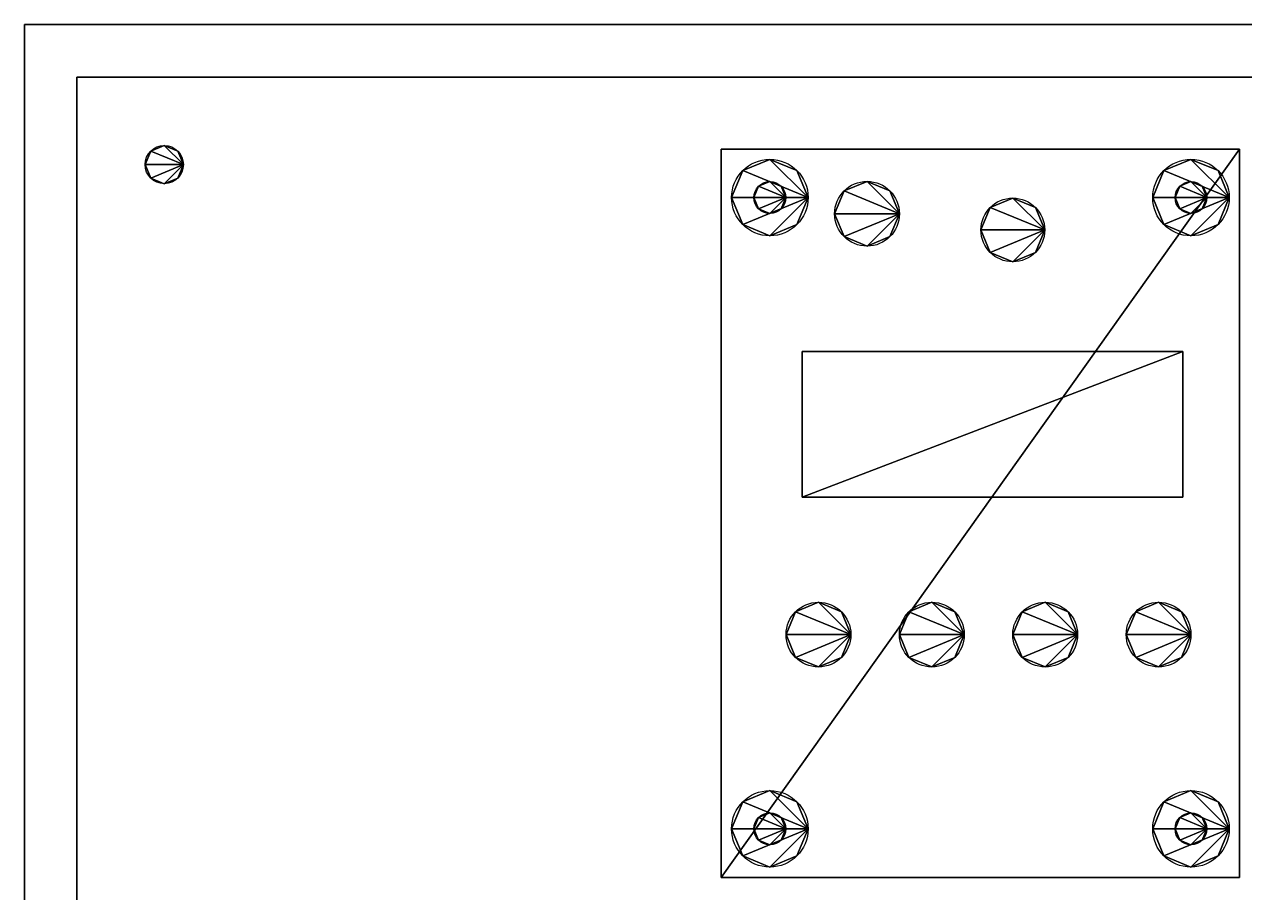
# Model space of a CAD drawing. Extents: x 0 to 254, y -5 to 200.
# Drawn here: x 0 to 95.7, y 131.9 to 200 of the extents above; entities that cross this region are included whole.
import ezdxf

# ---------------------------------------------------------------- set-up
doc = ezdxf.new("R2010")
doc.units = 0
doc.layers.get('0').update_dxf_attribs({"linetype": 'CONTINUOUS'})

msp = doc.modelspace()

# ---------------------------------------------------------------- linework, layer by layer
for points in [[(0, 0, 60), (149.93, 0, 60), (149.93, 200, 60), (0, 200, 60), (0, 0, 60)], [(4.1, 4.135, 55), (145.83, 4.135, 55), (145.83, 195.865, 55), (4.1, 195.865, 55), (4.1, 4.135, 55)], [(54.645, 133.07, 45.4125), (95.285, 133.07, 45.4125), (95.285, 190.22, 45.4125), (54.645, 190.22, 45.4125), (54.645, 133.07, 45.4125)], [(60.995, 162.915, 60), (90.84, 162.915, 60), (90.84, 174.345, 60), (60.995, 174.345, 60), (60.995, 162.915, 60)]]:
    msp.add_polyline3d(points)
for centre, radius in [((10.965, 189, 60), 1.5), ((58.455, 186.41, 53), 3), ((91.475, 186.41, 53), 3), ((58.455, 186.41, 45.4125), 1.25), ((58.455, 186.41, 60), 1.25), ((66.075, 185.14, 60), 2.54), ((91.475, 186.41, 45.4125), 1.25), ((91.475, 186.41, 60), 1.25), ((77.505, 183.87, 60), 2.5), ((62.265, 152.12, 60), 2.54), ((71.155, 152.12, 60), 2.54), ((80.045, 152.12, 60), 2.54), ((88.935, 152.12, 60), 2.54), ((58.455, 136.88, 53), 3), ((91.475, 136.88, 53), 3), ((58.455, 136.88, 45.4125), 1.25), ((58.455, 136.88, 60), 1.25), ((91.475, 136.88, 45.4125), 1.25), ((91.475, 136.88, 60), 1.25)]:
    msp.add_circle(centre, radius)
for points in [[(0, 0, 60), (149.93, 0, 60), (149.93, 200, 60)], [(0, 0, 60), (149.93, 200, 60), (0, 200, 60)], [(0, 0, 60), (0, 200, 60), (0, 0, 60)], [(149.93, 200, 60), (149.93, 200, 55), (0, 200, 60)], [(0, 200, 60), (149.93, 200, 55), (0, 200, 55)], [(0, 200, 60), (0, 200, 55), (0, 0, 60)], [(0, 0, 60), (0, 200, 55), (0, 0, 55)], [(0, 0, 55), (149.93, 0, 55), (149.93, 200, 55)], [(0, 0, 55), (149.93, 200, 55), (0, 200, 55)], [(0, 0, 55), (0, 200, 55), (0, 0, 55)], [(4.1, 4.135, 55), (145.83, 4.135, 55), (145.83, 195.865, 55)], [(4.1, 4.135, 55), (145.83, 195.865, 55), (4.1, 195.865, 55)], [(4.1, 4.135, 55), (4.1, 195.865, 55), (4.1, 4.135, 55)], [(145.83, 195.865, 55), (145.83, 195.865, 53), (4.1, 195.865, 55)], [(4.1, 195.865, 55), (145.83, 195.865, 53), (4.1, 195.865, 53)], [(4.1, 195.865, 55), (4.1, 195.865, 53), (4.1, 4.135, 55)], [(4.1, 4.135, 55), (4.1, 195.865, 53), (4.1, 4.135, 53)], [(4.1, 4.135, 53), (145.83, 4.135, 53), (145.83, 195.865, 53)], [(4.1, 4.135, 53), (145.83, 195.865, 53), (4.1, 195.865, 53)], [(4.1, 4.135, 53), (4.1, 195.865, 53), (4.1, 4.135, 53)], [(12.465, 189, 60), (10.965, 190.5, 60), (9.90434, 190.06066, 60)], [(10.965, 190.5, 60), (10.965, 190.5, 53), (9.90434, 190.06066, 60)], [(9.90434, 190.06066, 60), (10.965, 190.5, 53), (9.90434, 190.06066, 53)], [(12.465, 189, 53), (10.965, 190.5, 53), (9.90434, 190.06066, 53)], [(12.465, 189, 60), (12.02566, 190.06066, 60), (10.965, 190.5, 60)], [(12.02566, 190.06066, 60), (12.02566, 190.06066, 53), (10.965, 190.5, 60)], [(10.965, 190.5, 60), (12.02566, 190.06066, 53), (10.965, 190.5, 53)], [(12.465, 189, 53), (12.02566, 190.06066, 53), (10.965, 190.5, 53)], [(12.465, 189, 60), (9.90434, 190.06066, 60), (9.465, 189, 60)], [(9.90434, 190.06066, 60), (9.90434, 190.06066, 53), (9.465, 189, 60)], [(9.465, 189, 60), (9.90434, 190.06066, 53), (9.465, 189, 53)], [(12.465, 189, 53), (9.90434, 190.06066, 53), (9.465, 189, 53)], [(12.465, 189, 60), (12.465, 189, 53), (12.02566, 190.06066, 60)], [(12.02566, 190.06066, 60), (12.465, 189, 53), (12.02566, 190.06066, 53)], [(54.645, 133.07, 45.4125), (95.285, 133.07, 45.4125), (95.285, 190.22, 45.4125)], [(54.645, 133.07, 45.4125), (95.285, 190.22, 45.4125), (54.645, 190.22, 45.4125)], [(54.645, 133.07, 45.4125), (54.645, 190.22, 45.4125), (54.645, 133.07, 45.4125)], [(95.285, 190.22, 45.4125), (95.285, 190.22, 47), (54.645, 190.22, 45.4125)], [(54.645, 190.22, 45.4125), (95.285, 190.22, 47), (54.645, 190.22, 47)], [(54.645, 190.22, 45.4125), (54.645, 190.22, 47), (54.645, 133.07, 45.4125)], [(54.645, 133.07, 45.4125), (54.645, 190.22, 47), (54.645, 133.07, 47)], [(54.645, 133.07, 47), (95.285, 133.07, 47), (95.285, 190.22, 47)], [(54.645, 133.07, 47), (95.285, 190.22, 47), (54.645, 190.22, 47)], [(54.645, 133.07, 47), (54.645, 190.22, 47), (54.645, 133.07, 47)], [(95.285, 133.07, 45.4125), (95.285, 133.07, 47), (95.285, 190.22, 45.4125)], [(95.285, 190.22, 45.4125), (95.285, 133.07, 47), (95.285, 190.22, 47)], [(12.465, 189, 60), (9.465, 189, 60), (9.90434, 187.93934, 60)], [(9.465, 189, 60), (9.465, 189, 53), (9.90434, 187.93934, 60)], [(9.90434, 187.93934, 60), (9.465, 189, 53), (9.90434, 187.93934, 53)], [(12.465, 189, 53), (9.465, 189, 53), (9.90434, 187.93934, 53)], [(12.465, 189, 60), (9.90434, 187.93934, 60), (10.965, 187.5, 60)], [(12.465, 189, 53), (9.90434, 187.93934, 53), (10.965, 187.5, 53)], [(12.465, 189, 60), (10.965, 187.5, 60), (12.02566, 187.93934, 60)], [(12.465, 189, 53), (10.965, 187.5, 53), (12.02566, 187.93934, 53)], [(12.465, 189, 60), (12.02566, 187.93934, 60), (12.465, 189, 60)], [(12.02566, 187.93934, 60), (12.02566, 187.93934, 53), (12.465, 189, 60)], [(12.465, 189, 60), (12.02566, 187.93934, 53), (12.465, 189, 53)], [(12.465, 189, 53), (12.02566, 187.93934, 53), (12.465, 189, 53)], [(61.455, 186.41, 53), (56.33368, 188.53132, 53), (55.455, 186.41, 53)], [(56.33368, 188.53132, 53), (56.33368, 188.53132, 47), (55.455, 186.41, 53)], [(55.455, 186.41, 53), (56.33368, 188.53132, 47), (55.455, 186.41, 47)], [(61.455, 186.41, 47), (56.33368, 188.53132, 47), (55.455, 186.41, 47)], [(61.455, 186.41, 53), (58.455, 189.41, 53), (56.33368, 188.53132, 53)], [(58.455, 189.41, 53), (58.455, 189.41, 47), (56.33368, 188.53132, 53)], [(56.33368, 188.53132, 53), (58.455, 189.41, 47), (56.33368, 188.53132, 47)], [(61.455, 186.41, 47), (58.455, 189.41, 47), (56.33368, 188.53132, 47)], [(61.455, 186.41, 53), (60.57632, 188.53132, 53), (58.455, 189.41, 53)], [(60.57632, 188.53132, 53), (60.57632, 188.53132, 47), (58.455, 189.41, 53)], [(58.455, 189.41, 53), (60.57632, 188.53132, 47), (58.455, 189.41, 47)], [(61.455, 186.41, 47), (60.57632, 188.53132, 47), (58.455, 189.41, 47)], [(61.455, 186.41, 53), (61.455, 186.41, 47), (60.57632, 188.53132, 53)], [(60.57632, 188.53132, 53), (61.455, 186.41, 47), (60.57632, 188.53132, 47)], [(94.475, 186.41, 53), (89.35368, 188.53132, 53), (88.475, 186.41, 53)], [(89.35368, 188.53132, 53), (89.35368, 188.53132, 47), (88.475, 186.41, 53)], [(88.475, 186.41, 53), (89.35368, 188.53132, 47), (88.475, 186.41, 47)], [(94.475, 186.41, 47), (89.35368, 188.53132, 47), (88.475, 186.41, 47)], [(94.475, 186.41, 53), (91.475, 189.41, 53), (89.35368, 188.53132, 53)], [(91.475, 189.41, 53), (91.475, 189.41, 47), (89.35368, 188.53132, 53)], [(89.35368, 188.53132, 53), (91.475, 189.41, 47), (89.35368, 188.53132, 47)], [(94.475, 186.41, 47), (91.475, 189.41, 47), (89.35368, 188.53132, 47)], [(94.475, 186.41, 53), (93.59632, 188.53132, 53), (91.475, 189.41, 53)], [(93.59632, 188.53132, 53), (93.59632, 188.53132, 47), (91.475, 189.41, 53)], [(91.475, 189.41, 53), (93.59632, 188.53132, 47), (91.475, 189.41, 47)], [(94.475, 186.41, 47), (93.59632, 188.53132, 47), (91.475, 189.41, 47)], [(94.475, 186.41, 53), (94.475, 186.41, 47), (93.59632, 188.53132, 53)], [(93.59632, 188.53132, 53), (94.475, 186.41, 47), (93.59632, 188.53132, 47)], [(9.90434, 187.93934, 60), (9.90434, 187.93934, 53), (10.965, 187.5, 60)], [(10.965, 187.5, 60), (9.90434, 187.93934, 53), (10.965, 187.5, 53)], [(10.965, 187.5, 60), (10.965, 187.5, 53), (12.02566, 187.93934, 60)], [(12.02566, 187.93934, 60), (10.965, 187.5, 53), (12.02566, 187.93934, 53)], [(59.705, 186.41, 45.4125), (58.455, 187.66, 45.4125), (57.571117, 187.293883, 45.4125)], [(58.455, 187.66, 45.4125), (58.455, 187.66, 47), (57.571117, 187.293883, 45.4125)], [(57.571117, 187.293883, 45.4125), (58.455, 187.66, 47), (57.571117, 187.293883, 47)], [(59.705, 186.41, 47), (58.455, 187.66, 47), (57.571117, 187.293883, 47)], [(59.705, 186.41, 60), (58.455, 187.66, 60), (57.571117, 187.293883, 60)], [(58.455, 187.66, 60), (58.455, 187.66, 53), (57.571117, 187.293883, 60)], [(57.571117, 187.293883, 60), (58.455, 187.66, 53), (57.571117, 187.293883, 53)], [(59.705, 186.41, 53), (58.455, 187.66, 53), (57.571117, 187.293883, 53)], [(59.705, 186.41, 45.4125), (59.338883, 187.293883, 45.4125), (58.455, 187.66, 45.4125)], [(59.338883, 187.293883, 45.4125), (59.338883, 187.293883, 47), (58.455, 187.66, 45.4125)], [(58.455, 187.66, 45.4125), (59.338883, 187.293883, 47), (58.455, 187.66, 47)], [(59.705, 186.41, 47), (59.338883, 187.293883, 47), (58.455, 187.66, 47)], [(59.705, 186.41, 60), (59.338883, 187.293883, 60), (58.455, 187.66, 60)], [(59.338883, 187.293883, 60), (59.338883, 187.293883, 53), (58.455, 187.66, 60)], [(58.455, 187.66, 60), (59.338883, 187.293883, 53), (58.455, 187.66, 53)], [(59.705, 186.41, 53), (59.338883, 187.293883, 53), (58.455, 187.66, 53)], [(68.615, 185.14, 60), (66.075, 187.68, 60), (64.278949, 186.936051, 60)], [(66.075, 187.68, 60), (66.075, 187.68, 53), (64.278949, 186.936051, 60)], [(64.278949, 186.936051, 60), (66.075, 187.68, 53), (64.278949, 186.936051, 53)], [(68.615, 185.14, 53), (66.075, 187.68, 53), (64.278949, 186.936051, 53)], [(68.615, 185.14, 60), (67.871051, 186.936051, 60), (66.075, 187.68, 60)], [(67.871051, 186.936051, 60), (67.871051, 186.936051, 53), (66.075, 187.68, 60)], [(66.075, 187.68, 60), (67.871051, 186.936051, 53), (66.075, 187.68, 53)], [(68.615, 185.14, 53), (67.871051, 186.936051, 53), (66.075, 187.68, 53)], [(92.725, 186.41, 45.4125), (91.475, 187.66, 45.4125), (90.591117, 187.293883, 45.4125)], [(91.475, 187.66, 45.4125), (91.475, 187.66, 47), (90.591117, 187.293883, 45.4125)], [(90.591117, 187.293883, 45.4125), (91.475, 187.66, 47), (90.591117, 187.293883, 47)], [(92.725, 186.41, 47), (91.475, 187.66, 47), (90.591117, 187.293883, 47)], [(92.725, 186.41, 60), (91.475, 187.66, 60), (90.591117, 187.293883, 60)], [(91.475, 187.66, 60), (91.475, 187.66, 53), (90.591117, 187.293883, 60)], [(90.591117, 187.293883, 60), (91.475, 187.66, 53), (90.591117, 187.293883, 53)], [(92.725, 186.41, 53), (91.475, 187.66, 53), (90.591117, 187.293883, 53)], [(92.725, 186.41, 45.4125), (92.358883, 187.293883, 45.4125), (91.475, 187.66, 45.4125)], [(92.358883, 187.293883, 45.4125), (92.358883, 187.293883, 47), (91.475, 187.66, 45.4125)], [(91.475, 187.66, 45.4125), (92.358883, 187.293883, 47), (91.475, 187.66, 47)], [(92.725, 186.41, 47), (92.358883, 187.293883, 47), (91.475, 187.66, 47)], [(92.725, 186.41, 60), (92.358883, 187.293883, 60), (91.475, 187.66, 60)], [(92.358883, 187.293883, 60), (92.358883, 187.293883, 53), (91.475, 187.66, 60)], [(91.475, 187.66, 60), (92.358883, 187.293883, 53), (91.475, 187.66, 53)], [(92.725, 186.41, 53), (92.358883, 187.293883, 53), (91.475, 187.66, 53)], [(59.705, 186.41, 45.4125), (57.571117, 187.293883, 45.4125), (57.205, 186.41, 45.4125)], [(57.571117, 187.293883, 45.4125), (57.571117, 187.293883, 47), (57.205, 186.41, 45.4125)], [(57.205, 186.41, 45.4125), (57.571117, 187.293883, 47), (57.205, 186.41, 47)], [(59.705, 186.41, 47), (57.571117, 187.293883, 47), (57.205, 186.41, 47)], [(59.705, 186.41, 60), (57.571117, 187.293883, 60), (57.205, 186.41, 60)], [(57.571117, 187.293883, 60), (57.571117, 187.293883, 53), (57.205, 186.41, 60)], [(57.205, 186.41, 60), (57.571117, 187.293883, 53), (57.205, 186.41, 53)], [(59.705, 186.41, 53), (57.571117, 187.293883, 53), (57.205, 186.41, 53)], [(59.705, 186.41, 45.4125), (59.705, 186.41, 47), (59.338883, 187.293883, 45.4125)], [(59.338883, 187.293883, 45.4125), (59.705, 186.41, 47), (59.338883, 187.293883, 47)], [(59.705, 186.41, 60), (59.705, 186.41, 53), (59.338883, 187.293883, 60)], [(59.338883, 187.293883, 60), (59.705, 186.41, 53), (59.338883, 187.293883, 53)], [(68.615, 185.14, 60), (64.278949, 186.936051, 60), (63.535, 185.14, 60)], [(64.278949, 186.936051, 60), (64.278949, 186.936051, 53), (63.535, 185.14, 60)], [(63.535, 185.14, 60), (64.278949, 186.936051, 53), (63.535, 185.14, 53)], [(68.615, 185.14, 53), (64.278949, 186.936051, 53), (63.535, 185.14, 53)], [(68.615, 185.14, 60), (68.615, 185.14, 53), (67.871051, 186.936051, 60)], [(67.871051, 186.936051, 60), (68.615, 185.14, 53), (67.871051, 186.936051, 53)], [(92.725, 186.41, 45.4125), (90.591117, 187.293883, 45.4125), (90.225, 186.41, 45.4125)], [(90.591117, 187.293883, 45.4125), (90.591117, 187.293883, 47), (90.225, 186.41, 45.4125)], [(90.225, 186.41, 45.4125), (90.591117, 187.293883, 47), (90.225, 186.41, 47)], [(92.725, 186.41, 47), (90.591117, 187.293883, 47), (90.225, 186.41, 47)], [(92.725, 186.41, 60), (90.591117, 187.293883, 60), (90.225, 186.41, 60)], [(90.591117, 187.293883, 60), (90.591117, 187.293883, 53), (90.225, 186.41, 60)], [(90.225, 186.41, 60), (90.591117, 187.293883, 53), (90.225, 186.41, 53)], [(92.725, 186.41, 53), (90.591117, 187.293883, 53), (90.225, 186.41, 53)], [(92.725, 186.41, 45.4125), (92.725, 186.41, 47), (92.358883, 187.293883, 45.4125)], [(92.358883, 187.293883, 45.4125), (92.725, 186.41, 47), (92.358883, 187.293883, 47)], [(92.725, 186.41, 60), (92.725, 186.41, 53), (92.358883, 187.293883, 60)], [(92.358883, 187.293883, 60), (92.725, 186.41, 53), (92.358883, 187.293883, 53)], [(61.455, 186.41, 53), (55.455, 186.41, 53), (56.33368, 184.28868, 53)], [(55.455, 186.41, 53), (55.455, 186.41, 47), (56.33368, 184.28868, 53)], [(56.33368, 184.28868, 53), (55.455, 186.41, 47), (56.33368, 184.28868, 47)], [(61.455, 186.41, 47), (55.455, 186.41, 47), (56.33368, 184.28868, 47)], [(61.455, 186.41, 53), (56.33368, 184.28868, 53), (58.455, 183.41, 53)], [(61.455, 186.41, 47), (56.33368, 184.28868, 47), (58.455, 183.41, 47)], [(59.705, 186.41, 45.4125), (57.205, 186.41, 45.4125), (57.571117, 185.526117, 45.4125)], [(57.205, 186.41, 45.4125), (57.205, 186.41, 47), (57.571117, 185.526117, 45.4125)], [(57.571117, 185.526117, 45.4125), (57.205, 186.41, 47), (57.571117, 185.526117, 47)], [(59.705, 186.41, 47), (57.205, 186.41, 47), (57.571117, 185.526117, 47)], [(59.705, 186.41, 60), (57.205, 186.41, 60), (57.571117, 185.526117, 60)], [(57.205, 186.41, 60), (57.205, 186.41, 53), (57.571117, 185.526117, 60)], [(57.571117, 185.526117, 60), (57.205, 186.41, 53), (57.571117, 185.526117, 53)], [(59.705, 186.41, 53), (57.205, 186.41, 53), (57.571117, 185.526117, 53)], [(59.705, 186.41, 45.4125), (57.571117, 185.526117, 45.4125), (58.455, 185.16, 45.4125)], [(59.705, 186.41, 47), (57.571117, 185.526117, 47), (58.455, 185.16, 47)], [(59.705, 186.41, 60), (57.571117, 185.526117, 60), (58.455, 185.16, 60)], [(59.705, 186.41, 53), (57.571117, 185.526117, 53), (58.455, 185.16, 53)], [(59.705, 186.41, 45.4125), (58.455, 185.16, 45.4125), (59.338883, 185.526117, 45.4125)], [(59.705, 186.41, 47), (58.455, 185.16, 47), (59.338883, 185.526117, 47)], [(59.705, 186.41, 60), (58.455, 185.16, 60), (59.338883, 185.526117, 60)], [(59.705, 186.41, 53), (58.455, 185.16, 53), (59.338883, 185.526117, 53)], [(61.455, 186.41, 53), (58.455, 183.41, 53), (60.57632, 184.28868, 53)], [(61.455, 186.41, 47), (58.455, 183.41, 47), (60.57632, 184.28868, 47)], [(59.705, 186.41, 45.4125), (59.338883, 185.526117, 45.4125), (59.705, 186.41, 45.4125)], [(59.338883, 185.526117, 45.4125), (59.338883, 185.526117, 47), (59.705, 186.41, 45.4125)], [(59.705, 186.41, 45.4125), (59.338883, 185.526117, 47), (59.705, 186.41, 47)], [(59.705, 186.41, 47), (59.338883, 185.526117, 47), (59.705, 186.41, 47)], [(59.705, 186.41, 60), (59.338883, 185.526117, 60), (59.705, 186.41, 60)], [(59.338883, 185.526117, 60), (59.338883, 185.526117, 53), (59.705, 186.41, 60)], [(59.705, 186.41, 60), (59.338883, 185.526117, 53), (59.705, 186.41, 53)], [(59.705, 186.41, 53), (59.338883, 185.526117, 53), (59.705, 186.41, 53)], [(61.455, 186.41, 53), (60.57632, 184.28868, 53), (61.455, 186.41, 53)], [(60.57632, 184.28868, 53), (60.57632, 184.28868, 47), (61.455, 186.41, 53)], [(61.455, 186.41, 53), (60.57632, 184.28868, 47), (61.455, 186.41, 47)], [(61.455, 186.41, 47), (60.57632, 184.28868, 47), (61.455, 186.41, 47)], [(80.005, 183.87, 60), (75.737233, 185.637767, 60), (75.005, 183.87, 60)], [(75.737233, 185.637767, 60), (75.737233, 185.637767, 53), (75.005, 183.87, 60)], [(75.005, 183.87, 60), (75.737233, 185.637767, 53), (75.005, 183.87, 53)], [(80.005, 183.87, 53), (75.737233, 185.637767, 53), (75.005, 183.87, 53)], [(80.005, 183.87, 60), (77.505, 186.37, 60), (75.737233, 185.637767, 60)], [(77.505, 186.37, 60), (77.505, 186.37, 53), (75.737233, 185.637767, 60)], [(75.737233, 185.637767, 60), (77.505, 186.37, 53), (75.737233, 185.637767, 53)], [(80.005, 183.87, 53), (77.505, 186.37, 53), (75.737233, 185.637767, 53)], [(80.005, 183.87, 60), (79.272767, 185.637767, 60), (77.505, 186.37, 60)], [(79.272767, 185.637767, 60), (79.272767, 185.637767, 53), (77.505, 186.37, 60)], [(77.505, 186.37, 60), (79.272767, 185.637767, 53), (77.505, 186.37, 53)], [(80.005, 183.87, 53), (79.272767, 185.637767, 53), (77.505, 186.37, 53)], [(80.005, 183.87, 60), (80.005, 183.87, 53), (79.272767, 185.637767, 60)], [(79.272767, 185.637767, 60), (80.005, 183.87, 53), (79.272767, 185.637767, 53)], [(94.475, 186.41, 53), (88.475, 186.41, 53), (89.35368, 184.28868, 53)], [(88.475, 186.41, 53), (88.475, 186.41, 47), (89.35368, 184.28868, 53)], [(89.35368, 184.28868, 53), (88.475, 186.41, 47), (89.35368, 184.28868, 47)], [(94.475, 186.41, 47), (88.475, 186.41, 47), (89.35368, 184.28868, 47)], [(94.475, 186.41, 53), (89.35368, 184.28868, 53), (91.475, 183.41, 53)], [(94.475, 186.41, 47), (89.35368, 184.28868, 47), (91.475, 183.41, 47)], [(92.725, 186.41, 45.4125), (90.225, 186.41, 45.4125), (90.591117, 185.526117, 45.4125)], [(90.225, 186.41, 45.4125), (90.225, 186.41, 47), (90.591117, 185.526117, 45.4125)], [(90.591117, 185.526117, 45.4125), (90.225, 186.41, 47), (90.591117, 185.526117, 47)], [(92.725, 186.41, 47), (90.225, 186.41, 47), (90.591117, 185.526117, 47)], [(92.725, 186.41, 60), (90.225, 186.41, 60), (90.591117, 185.526117, 60)], [(90.225, 186.41, 60), (90.225, 186.41, 53), (90.591117, 185.526117, 60)], [(90.591117, 185.526117, 60), (90.225, 186.41, 53), (90.591117, 185.526117, 53)], [(92.725, 186.41, 53), (90.225, 186.41, 53), (90.591117, 185.526117, 53)], [(92.725, 186.41, 45.4125), (90.591117, 185.526117, 45.4125), (91.475, 185.16, 45.4125)], [(92.725, 186.41, 47), (90.591117, 185.526117, 47), (91.475, 185.16, 47)], [(92.725, 186.41, 60), (90.591117, 185.526117, 60), (91.475, 185.16, 60)], [(92.725, 186.41, 53), (90.591117, 185.526117, 53), (91.475, 185.16, 53)], [(92.725, 186.41, 45.4125), (91.475, 185.16, 45.4125), (92.358883, 185.526117, 45.4125)], [(92.725, 186.41, 47), (91.475, 185.16, 47), (92.358883, 185.526117, 47)], [(92.725, 186.41, 60), (91.475, 185.16, 60), (92.358883, 185.526117, 60)], [(92.725, 186.41, 53), (91.475, 185.16, 53), (92.358883, 185.526117, 53)], [(94.475, 186.41, 53), (91.475, 183.41, 53), (93.59632, 184.28868, 53)], [(94.475, 186.41, 47), (91.475, 183.41, 47), (93.59632, 184.28868, 47)], [(92.725, 186.41, 45.4125), (92.358883, 185.526117, 45.4125), (92.725, 186.41, 45.4125)], [(92.358883, 185.526117, 45.4125), (92.358883, 185.526117, 47), (92.725, 186.41, 45.4125)], [(92.725, 186.41, 45.4125), (92.358883, 185.526117, 47), (92.725, 186.41, 47)], [(92.725, 186.41, 47), (92.358883, 185.526117, 47), (92.725, 186.41, 47)], [(92.725, 186.41, 60), (92.358883, 185.526117, 60), (92.725, 186.41, 60)], [(92.358883, 185.526117, 60), (92.358883, 185.526117, 53), (92.725, 186.41, 60)], [(92.725, 186.41, 60), (92.358883, 185.526117, 53), (92.725, 186.41, 53)], [(92.725, 186.41, 53), (92.358883, 185.526117, 53), (92.725, 186.41, 53)], [(94.475, 186.41, 53), (93.59632, 184.28868, 53), (94.475, 186.41, 53)], [(93.59632, 184.28868, 53), (93.59632, 184.28868, 47), (94.475, 186.41, 53)], [(94.475, 186.41, 53), (93.59632, 184.28868, 47), (94.475, 186.41, 47)], [(94.475, 186.41, 47), (93.59632, 184.28868, 47), (94.475, 186.41, 47)], [(57.571117, 185.526117, 45.4125), (57.571117, 185.526117, 47), (58.455, 185.16, 45.4125)], [(58.455, 185.16, 45.4125), (57.571117, 185.526117, 47), (58.455, 185.16, 47)], [(57.571117, 185.526117, 60), (57.571117, 185.526117, 53), (58.455, 185.16, 60)], [(58.455, 185.16, 60), (57.571117, 185.526117, 53), (58.455, 185.16, 53)], [(58.455, 185.16, 45.4125), (58.455, 185.16, 47), (59.338883, 185.526117, 45.4125)], [(59.338883, 185.526117, 45.4125), (58.455, 185.16, 47), (59.338883, 185.526117, 47)], [(58.455, 185.16, 60), (58.455, 185.16, 53), (59.338883, 185.526117, 60)], [(59.338883, 185.526117, 60), (58.455, 185.16, 53), (59.338883, 185.526117, 53)], [(68.615, 185.14, 60), (63.535, 185.14, 60), (64.278949, 183.343949, 60)], [(63.535, 185.14, 60), (63.535, 185.14, 53), (64.278949, 183.343949, 60)], [(64.278949, 183.343949, 60), (63.535, 185.14, 53), (64.278949, 183.343949, 53)], [(68.615, 185.14, 53), (63.535, 185.14, 53), (64.278949, 183.343949, 53)], [(68.615, 185.14, 60), (64.278949, 183.343949, 60), (66.075, 182.6, 60)], [(68.615, 185.14, 53), (64.278949, 183.343949, 53), (66.075, 182.6, 53)], [(68.615, 185.14, 60), (66.075, 182.6, 60), (67.871051, 183.343949, 60)], [(68.615, 185.14, 53), (66.075, 182.6, 53), (67.871051, 183.343949, 53)], [(68.615, 185.14, 60), (67.871051, 183.343949, 60), (68.615, 185.14, 60)], [(67.871051, 183.343949, 60), (67.871051, 183.343949, 53), (68.615, 185.14, 60)], [(68.615, 185.14, 60), (67.871051, 183.343949, 53), (68.615, 185.14, 53)], [(68.615, 185.14, 53), (67.871051, 183.343949, 53), (68.615, 185.14, 53)], [(90.591117, 185.526117, 45.4125), (90.591117, 185.526117, 47), (91.475, 185.16, 45.4125)], [(91.475, 185.16, 45.4125), (90.591117, 185.526117, 47), (91.475, 185.16, 47)], [(90.591117, 185.526117, 60), (90.591117, 185.526117, 53), (91.475, 185.16, 60)], [(91.475, 185.16, 60), (90.591117, 185.526117, 53), (91.475, 185.16, 53)], [(91.475, 185.16, 45.4125), (91.475, 185.16, 47), (92.358883, 185.526117, 45.4125)], [(92.358883, 185.526117, 45.4125), (91.475, 185.16, 47), (92.358883, 185.526117, 47)], [(91.475, 185.16, 60), (91.475, 185.16, 53), (92.358883, 185.526117, 60)], [(92.358883, 185.526117, 60), (91.475, 185.16, 53), (92.358883, 185.526117, 53)], [(56.33368, 184.28868, 53), (56.33368, 184.28868, 47), (58.455, 183.41, 53)], [(58.455, 183.41, 53), (56.33368, 184.28868, 47), (58.455, 183.41, 47)], [(58.455, 183.41, 53), (58.455, 183.41, 47), (60.57632, 184.28868, 53)], [(60.57632, 184.28868, 53), (58.455, 183.41, 47), (60.57632, 184.28868, 47)], [(80.005, 183.87, 60), (75.005, 183.87, 60), (75.737233, 182.102233, 60)], [(75.005, 183.87, 60), (75.005, 183.87, 53), (75.737233, 182.102233, 60)], [(75.737233, 182.102233, 60), (75.005, 183.87, 53), (75.737233, 182.102233, 53)], [(80.005, 183.87, 53), (75.005, 183.87, 53), (75.737233, 182.102233, 53)], [(80.005, 183.87, 60), (75.737233, 182.102233, 60), (77.505, 181.37, 60)], [(80.005, 183.87, 53), (75.737233, 182.102233, 53), (77.505, 181.37, 53)], [(80.005, 183.87, 60), (77.505, 181.37, 60), (79.272767, 182.102233, 60)], [(80.005, 183.87, 53), (77.505, 181.37, 53), (79.272767, 182.102233, 53)], [(80.005, 183.87, 60), (79.272767, 182.102233, 60), (80.005, 183.87, 60)], [(79.272767, 182.102233, 60), (79.272767, 182.102233, 53), (80.005, 183.87, 60)], [(80.005, 183.87, 60), (79.272767, 182.102233, 53), (80.005, 183.87, 53)], [(80.005, 183.87, 53), (79.272767, 182.102233, 53), (80.005, 183.87, 53)], [(89.35368, 184.28868, 53), (89.35368, 184.28868, 47), (91.475, 183.41, 53)], [(91.475, 183.41, 53), (89.35368, 184.28868, 47), (91.475, 183.41, 47)], [(91.475, 183.41, 53), (91.475, 183.41, 47), (93.59632, 184.28868, 53)], [(93.59632, 184.28868, 53), (91.475, 183.41, 47), (93.59632, 184.28868, 47)], [(64.278949, 183.343949, 60), (64.278949, 183.343949, 53), (66.075, 182.6, 60)], [(66.075, 182.6, 60), (64.278949, 183.343949, 53), (66.075, 182.6, 53)], [(66.075, 182.6, 60), (66.075, 182.6, 53), (67.871051, 183.343949, 60)], [(67.871051, 183.343949, 60), (66.075, 182.6, 53), (67.871051, 183.343949, 53)], [(75.737233, 182.102233, 60), (75.737233, 182.102233, 53), (77.505, 181.37, 60)], [(77.505, 181.37, 60), (75.737233, 182.102233, 53), (77.505, 181.37, 53)], [(77.505, 181.37, 60), (77.505, 181.37, 53), (79.272767, 182.102233, 60)], [(79.272767, 182.102233, 60), (77.505, 181.37, 53), (79.272767, 182.102233, 53)], [(60.995, 162.915, 60), (90.84, 162.915, 60), (90.84, 174.345, 60)], [(60.995, 162.915, 60), (90.84, 174.345, 60), (60.995, 174.345, 60)], [(60.995, 162.915, 60), (60.995, 174.345, 60), (60.995, 162.915, 60)], [(90.84, 174.345, 60), (90.84, 174.345, 53), (60.995, 174.345, 60)], [(60.995, 174.345, 60), (90.84, 174.345, 53), (60.995, 174.345, 53)], [(60.995, 174.345, 60), (60.995, 174.345, 53), (60.995, 162.915, 60)], [(60.995, 162.915, 60), (60.995, 174.345, 53), (60.995, 162.915, 53)], [(60.995, 162.915, 53), (90.84, 162.915, 53), (90.84, 174.345, 53)], [(60.995, 162.915, 53), (90.84, 174.345, 53), (60.995, 174.345, 53)], [(60.995, 162.915, 53), (60.995, 174.345, 53), (60.995, 162.915, 53)], [(90.84, 162.915, 60), (90.84, 162.915, 53), (90.84, 174.345, 60)], [(90.84, 174.345, 60), (90.84, 162.915, 53), (90.84, 174.345, 53)], [(60.995, 162.915, 60), (60.995, 162.915, 53), (90.84, 162.915, 60)], [(90.84, 162.915, 60), (60.995, 162.915, 53), (90.84, 162.915, 53)], [(64.805, 152.12, 60), (62.265, 154.66, 60), (60.468949, 153.916051, 60)], [(62.265, 154.66, 60), (62.265, 154.66, 53), (60.468949, 153.916051, 60)], [(60.468949, 153.916051, 60), (62.265, 154.66, 53), (60.468949, 153.916051, 53)], [(64.805, 152.12, 53), (62.265, 154.66, 53), (60.468949, 153.916051, 53)], [(64.805, 152.12, 60), (64.061051, 153.916051, 60), (62.265, 154.66, 60)], [(64.061051, 153.916051, 60), (64.061051, 153.916051, 53), (62.265, 154.66, 60)], [(62.265, 154.66, 60), (64.061051, 153.916051, 53), (62.265, 154.66, 53)], [(64.805, 152.12, 53), (64.061051, 153.916051, 53), (62.265, 154.66, 53)], [(73.695, 152.12, 60), (71.155, 154.66, 60), (69.358949, 153.916051, 60)], [(71.155, 154.66, 60), (71.155, 154.66, 53), (69.358949, 153.916051, 60)], [(69.358949, 153.916051, 60), (71.155, 154.66, 53), (69.358949, 153.916051, 53)], [(73.695, 152.12, 53), (71.155, 154.66, 53), (69.358949, 153.916051, 53)], [(73.695, 152.12, 60), (72.951051, 153.916051, 60), (71.155, 154.66, 60)], [(72.951051, 153.916051, 60), (72.951051, 153.916051, 53), (71.155, 154.66, 60)], [(71.155, 154.66, 60), (72.951051, 153.916051, 53), (71.155, 154.66, 53)], [(73.695, 152.12, 53), (72.951051, 153.916051, 53), (71.155, 154.66, 53)], [(82.585, 152.12, 60), (80.045, 154.66, 60), (78.248949, 153.916051, 60)], [(80.045, 154.66, 60), (80.045, 154.66, 53), (78.248949, 153.916051, 60)], [(78.248949, 153.916051, 60), (80.045, 154.66, 53), (78.248949, 153.916051, 53)], [(82.585, 152.12, 53), (80.045, 154.66, 53), (78.248949, 153.916051, 53)], [(82.585, 152.12, 60), (81.841051, 153.916051, 60), (80.045, 154.66, 60)], [(81.841051, 153.916051, 60), (81.841051, 153.916051, 53), (80.045, 154.66, 60)], [(80.045, 154.66, 60), (81.841051, 153.916051, 53), (80.045, 154.66, 53)], [(82.585, 152.12, 53), (81.841051, 153.916051, 53), (80.045, 154.66, 53)], [(91.475, 152.12, 60), (88.935, 154.66, 60), (87.138949, 153.916051, 60)], [(88.935, 154.66, 60), (88.935, 154.66, 53), (87.138949, 153.916051, 60)], [(87.138949, 153.916051, 60), (88.935, 154.66, 53), (87.138949, 153.916051, 53)], [(91.475, 152.12, 53), (88.935, 154.66, 53), (87.138949, 153.916051, 53)], [(91.475, 152.12, 60), (90.731051, 153.916051, 60), (88.935, 154.66, 60)], [(90.731051, 153.916051, 60), (90.731051, 153.916051, 53), (88.935, 154.66, 60)], [(88.935, 154.66, 60), (90.731051, 153.916051, 53), (88.935, 154.66, 53)], [(91.475, 152.12, 53), (90.731051, 153.916051, 53), (88.935, 154.66, 53)], [(64.805, 152.12, 60), (60.468949, 153.916051, 60), (59.725, 152.12, 60)], [(60.468949, 153.916051, 60), (60.468949, 153.916051, 53), (59.725, 152.12, 60)], [(59.725, 152.12, 60), (60.468949, 153.916051, 53), (59.725, 152.12, 53)], [(64.805, 152.12, 53), (60.468949, 153.916051, 53), (59.725, 152.12, 53)], [(64.805, 152.12, 60), (64.805, 152.12, 53), (64.061051, 153.916051, 60)], [(64.061051, 153.916051, 60), (64.805, 152.12, 53), (64.061051, 153.916051, 53)], [(73.695, 152.12, 60), (69.358949, 153.916051, 60), (68.615, 152.12, 60)], [(69.358949, 153.916051, 60), (69.358949, 153.916051, 53), (68.615, 152.12, 60)], [(68.615, 152.12, 60), (69.358949, 153.916051, 53), (68.615, 152.12, 53)], [(73.695, 152.12, 53), (69.358949, 153.916051, 53), (68.615, 152.12, 53)], [(73.695, 152.12, 60), (73.695, 152.12, 53), (72.951051, 153.916051, 60)], [(72.951051, 153.916051, 60), (73.695, 152.12, 53), (72.951051, 153.916051, 53)], [(82.585, 152.12, 60), (78.248949, 153.916051, 60), (77.505, 152.12, 60)], [(78.248949, 153.916051, 60), (78.248949, 153.916051, 53), (77.505, 152.12, 60)], [(77.505, 152.12, 60), (78.248949, 153.916051, 53), (77.505, 152.12, 53)], [(82.585, 152.12, 53), (78.248949, 153.916051, 53), (77.505, 152.12, 53)], [(82.585, 152.12, 60), (82.585, 152.12, 53), (81.841051, 153.916051, 60)], [(81.841051, 153.916051, 60), (82.585, 152.12, 53), (81.841051, 153.916051, 53)], [(91.475, 152.12, 60), (87.138949, 153.916051, 60), (86.395, 152.12, 60)], [(87.138949, 153.916051, 60), (87.138949, 153.916051, 53), (86.395, 152.12, 60)], [(86.395, 152.12, 60), (87.138949, 153.916051, 53), (86.395, 152.12, 53)], [(91.475, 152.12, 53), (87.138949, 153.916051, 53), (86.395, 152.12, 53)], [(91.475, 152.12, 60), (91.475, 152.12, 53), (90.731051, 153.916051, 60)], [(90.731051, 153.916051, 60), (91.475, 152.12, 53), (90.731051, 153.916051, 53)], [(64.805, 152.12, 60), (59.725, 152.12, 60), (60.468949, 150.323949, 60)], [(59.725, 152.12, 60), (59.725, 152.12, 53), (60.468949, 150.323949, 60)], [(60.468949, 150.323949, 60), (59.725, 152.12, 53), (60.468949, 150.323949, 53)], [(64.805, 152.12, 53), (59.725, 152.12, 53), (60.468949, 150.323949, 53)], [(64.805, 152.12, 60), (60.468949, 150.323949, 60), (62.265, 149.58, 60)], [(64.805, 152.12, 53), (60.468949, 150.323949, 53), (62.265, 149.58, 53)], [(64.805, 152.12, 60), (62.265, 149.58, 60), (64.061051, 150.323949, 60)], [(64.805, 152.12, 53), (62.265, 149.58, 53), (64.061051, 150.323949, 53)], [(64.805, 152.12, 60), (64.061051, 150.323949, 60), (64.805, 152.12, 60)], [(64.061051, 150.323949, 60), (64.061051, 150.323949, 53), (64.805, 152.12, 60)], [(64.805, 152.12, 60), (64.061051, 150.323949, 53), (64.805, 152.12, 53)], [(64.805, 152.12, 53), (64.061051, 150.323949, 53), (64.805, 152.12, 53)], [(73.695, 152.12, 60), (68.615, 152.12, 60), (69.358949, 150.323949, 60)], [(68.615, 152.12, 60), (68.615, 152.12, 53), (69.358949, 150.323949, 60)], [(69.358949, 150.323949, 60), (68.615, 152.12, 53), (69.358949, 150.323949, 53)], [(73.695, 152.12, 53), (68.615, 152.12, 53), (69.358949, 150.323949, 53)], [(73.695, 152.12, 60), (69.358949, 150.323949, 60), (71.155, 149.58, 60)], [(73.695, 152.12, 53), (69.358949, 150.323949, 53), (71.155, 149.58, 53)], [(73.695, 152.12, 60), (71.155, 149.58, 60), (72.951051, 150.323949, 60)], [(73.695, 152.12, 53), (71.155, 149.58, 53), (72.951051, 150.323949, 53)], [(73.695, 152.12, 60), (72.951051, 150.323949, 60), (73.695, 152.12, 60)], [(72.951051, 150.323949, 60), (72.951051, 150.323949, 53), (73.695, 152.12, 60)], [(73.695, 152.12, 60), (72.951051, 150.323949, 53), (73.695, 152.12, 53)], [(73.695, 152.12, 53), (72.951051, 150.323949, 53), (73.695, 152.12, 53)], [(82.585, 152.12, 60), (77.505, 152.12, 60), (78.248949, 150.323949, 60)], [(77.505, 152.12, 60), (77.505, 152.12, 53), (78.248949, 150.323949, 60)], [(78.248949, 150.323949, 60), (77.505, 152.12, 53), (78.248949, 150.323949, 53)], [(82.585, 152.12, 53), (77.505, 152.12, 53), (78.248949, 150.323949, 53)], [(82.585, 152.12, 60), (78.248949, 150.323949, 60), (80.045, 149.58, 60)], [(82.585, 152.12, 53), (78.248949, 150.323949, 53), (80.045, 149.58, 53)], [(82.585, 152.12, 60), (80.045, 149.58, 60), (81.841051, 150.323949, 60)], [(82.585, 152.12, 53), (80.045, 149.58, 53), (81.841051, 150.323949, 53)], [(82.585, 152.12, 60), (81.841051, 150.323949, 60), (82.585, 152.12, 60)], [(81.841051, 150.323949, 60), (81.841051, 150.323949, 53), (82.585, 152.12, 60)], [(82.585, 152.12, 60), (81.841051, 150.323949, 53), (82.585, 152.12, 53)], [(82.585, 152.12, 53), (81.841051, 150.323949, 53), (82.585, 152.12, 53)], [(91.475, 152.12, 60), (86.395, 152.12, 60), (87.138949, 150.323949, 60)], [(86.395, 152.12, 60), (86.395, 152.12, 53), (87.138949, 150.323949, 60)], [(87.138949, 150.323949, 60), (86.395, 152.12, 53), (87.138949, 150.323949, 53)], [(91.475, 152.12, 53), (86.395, 152.12, 53), (87.138949, 150.323949, 53)], [(91.475, 152.12, 60), (87.138949, 150.323949, 60), (88.935, 149.58, 60)], [(91.475, 152.12, 53), (87.138949, 150.323949, 53), (88.935, 149.58, 53)], [(91.475, 152.12, 60), (88.935, 149.58, 60), (90.731051, 150.323949, 60)], [(91.475, 152.12, 53), (88.935, 149.58, 53), (90.731051, 150.323949, 53)], [(91.475, 152.12, 60), (90.731051, 150.323949, 60), (91.475, 152.12, 60)], [(90.731051, 150.323949, 60), (90.731051, 150.323949, 53), (91.475, 152.12, 60)], [(91.475, 152.12, 60), (90.731051, 150.323949, 53), (91.475, 152.12, 53)], [(91.475, 152.12, 53), (90.731051, 150.323949, 53), (91.475, 152.12, 53)], [(60.468949, 150.323949, 60), (60.468949, 150.323949, 53), (62.265, 149.58, 60)], [(62.265, 149.58, 60), (60.468949, 150.323949, 53), (62.265, 149.58, 53)], [(62.265, 149.58, 60), (62.265, 149.58, 53), (64.061051, 150.323949, 60)], [(64.061051, 150.323949, 60), (62.265, 149.58, 53), (64.061051, 150.323949, 53)], [(69.358949, 150.323949, 60), (69.358949, 150.323949, 53), (71.155, 149.58, 60)], [(71.155, 149.58, 60), (69.358949, 150.323949, 53), (71.155, 149.58, 53)], [(71.155, 149.58, 60), (71.155, 149.58, 53), (72.951051, 150.323949, 60)], [(72.951051, 150.323949, 60), (71.155, 149.58, 53), (72.951051, 150.323949, 53)], [(78.248949, 150.323949, 60), (78.248949, 150.323949, 53), (80.045, 149.58, 60)], [(80.045, 149.58, 60), (78.248949, 150.323949, 53), (80.045, 149.58, 53)], [(80.045, 149.58, 60), (80.045, 149.58, 53), (81.841051, 150.323949, 60)], [(81.841051, 150.323949, 60), (80.045, 149.58, 53), (81.841051, 150.323949, 53)], [(87.138949, 150.323949, 60), (87.138949, 150.323949, 53), (88.935, 149.58, 60)], [(88.935, 149.58, 60), (87.138949, 150.323949, 53), (88.935, 149.58, 53)], [(88.935, 149.58, 60), (88.935, 149.58, 53), (90.731051, 150.323949, 60)], [(90.731051, 150.323949, 60), (88.935, 149.58, 53), (90.731051, 150.323949, 53)], [(61.455, 136.88, 53), (58.455, 139.88, 53), (56.33368, 139.00132, 53)], [(58.455, 139.88, 53), (58.455, 139.88, 47), (56.33368, 139.00132, 53)], [(56.33368, 139.00132, 53), (58.455, 139.88, 47), (56.33368, 139.00132, 47)], [(61.455, 136.88, 47), (58.455, 139.88, 47), (56.33368, 139.00132, 47)], [(61.455, 136.88, 53), (60.57632, 139.00132, 53), (58.455, 139.88, 53)], [(60.57632, 139.00132, 53), (60.57632, 139.00132, 47), (58.455, 139.88, 53)], [(58.455, 139.88, 53), (60.57632, 139.00132, 47), (58.455, 139.88, 47)], [(61.455, 136.88, 47), (60.57632, 139.00132, 47), (58.455, 139.88, 47)], [(94.475, 136.88, 53), (91.475, 139.88, 53), (89.35368, 139.00132, 53)], [(91.475, 139.88, 53), (91.475, 139.88, 47), (89.35368, 139.00132, 53)], [(89.35368, 139.00132, 53), (91.475, 139.88, 47), (89.35368, 139.00132, 47)], [(94.475, 136.88, 47), (91.475, 139.88, 47), (89.35368, 139.00132, 47)], [(94.475, 136.88, 53), (93.59632, 139.00132, 53), (91.475, 139.88, 53)], [(93.59632, 139.00132, 53), (93.59632, 139.00132, 47), (91.475, 139.88, 53)], [(91.475, 139.88, 53), (93.59632, 139.00132, 47), (91.475, 139.88, 47)], [(94.475, 136.88, 47), (93.59632, 139.00132, 47), (91.475, 139.88, 47)], [(61.455, 136.88, 53), (56.33368, 139.00132, 53), (55.455, 136.88, 53)], [(56.33368, 139.00132, 53), (56.33368, 139.00132, 47), (55.455, 136.88, 53)], [(55.455, 136.88, 53), (56.33368, 139.00132, 47), (55.455, 136.88, 47)], [(61.455, 136.88, 47), (56.33368, 139.00132, 47), (55.455, 136.88, 47)], [(61.455, 136.88, 53), (61.455, 136.88, 47), (60.57632, 139.00132, 53)], [(60.57632, 139.00132, 53), (61.455, 136.88, 47), (60.57632, 139.00132, 47)], [(94.475, 136.88, 53), (89.35368, 139.00132, 53), (88.475, 136.88, 53)], [(89.35368, 139.00132, 53), (89.35368, 139.00132, 47), (88.475, 136.88, 53)], [(88.475, 136.88, 53), (89.35368, 139.00132, 47), (88.475, 136.88, 47)], [(94.475, 136.88, 47), (89.35368, 139.00132, 47), (88.475, 136.88, 47)], [(94.475, 136.88, 53), (94.475, 136.88, 47), (93.59632, 139.00132, 53)], [(93.59632, 139.00132, 53), (94.475, 136.88, 47), (93.59632, 139.00132, 47)], [(59.705, 136.88, 45.4125), (58.455, 138.13, 45.4125), (57.571117, 137.763883, 45.4125)], [(58.455, 138.13, 45.4125), (58.455, 138.13, 47), (57.571117, 137.763883, 45.4125)], [(57.571117, 137.763883, 45.4125), (58.455, 138.13, 47), (57.571117, 137.763883, 47)], [(59.705, 136.88, 47), (58.455, 138.13, 47), (57.571117, 137.763883, 47)], [(59.705, 136.88, 60), (58.455, 138.13, 60), (57.571117, 137.763883, 60)], [(58.455, 138.13, 60), (58.455, 138.13, 53), (57.571117, 137.763883, 60)], [(57.571117, 137.763883, 60), (58.455, 138.13, 53), (57.571117, 137.763883, 53)], [(59.705, 136.88, 53), (58.455, 138.13, 53), (57.571117, 137.763883, 53)], [(59.705, 136.88, 45.4125), (59.338883, 137.763883, 45.4125), (58.455, 138.13, 45.4125)], [(59.338883, 137.763883, 45.4125), (59.338883, 137.763883, 47), (58.455, 138.13, 45.4125)], [(58.455, 138.13, 45.4125), (59.338883, 137.763883, 47), (58.455, 138.13, 47)], [(59.705, 136.88, 47), (59.338883, 137.763883, 47), (58.455, 138.13, 47)], [(59.705, 136.88, 60), (59.338883, 137.763883, 60), (58.455, 138.13, 60)], [(59.338883, 137.763883, 60), (59.338883, 137.763883, 53), (58.455, 138.13, 60)], [(58.455, 138.13, 60), (59.338883, 137.763883, 53), (58.455, 138.13, 53)], [(59.705, 136.88, 53), (59.338883, 137.763883, 53), (58.455, 138.13, 53)], [(92.725, 136.88, 45.4125), (91.475, 138.13, 45.4125), (90.591117, 137.763883, 45.4125)], [(91.475, 138.13, 45.4125), (91.475, 138.13, 47), (90.591117, 137.763883, 45.4125)], [(90.591117, 137.763883, 45.4125), (91.475, 138.13, 47), (90.591117, 137.763883, 47)], [(92.725, 136.88, 47), (91.475, 138.13, 47), (90.591117, 137.763883, 47)], [(92.725, 136.88, 60), (91.475, 138.13, 60), (90.591117, 137.763883, 60)], [(91.475, 138.13, 60), (91.475, 138.13, 53), (90.591117, 137.763883, 60)], [(90.591117, 137.763883, 60), (91.475, 138.13, 53), (90.591117, 137.763883, 53)], [(92.725, 136.88, 53), (91.475, 138.13, 53), (90.591117, 137.763883, 53)], [(92.725, 136.88, 45.4125), (92.358883, 137.763883, 45.4125), (91.475, 138.13, 45.4125)], [(92.358883, 137.763883, 45.4125), (92.358883, 137.763883, 47), (91.475, 138.13, 45.4125)], [(91.475, 138.13, 45.4125), (92.358883, 137.763883, 47), (91.475, 138.13, 47)], [(92.725, 136.88, 47), (92.358883, 137.763883, 47), (91.475, 138.13, 47)], [(92.725, 136.88, 60), (92.358883, 137.763883, 60), (91.475, 138.13, 60)], [(92.358883, 137.763883, 60), (92.358883, 137.763883, 53), (91.475, 138.13, 60)], [(91.475, 138.13, 60), (92.358883, 137.763883, 53), (91.475, 138.13, 53)], [(92.725, 136.88, 53), (92.358883, 137.763883, 53), (91.475, 138.13, 53)], [(61.455, 136.88, 53), (55.455, 136.88, 53), (56.33368, 134.75868, 53)], [(55.455, 136.88, 53), (55.455, 136.88, 47), (56.33368, 134.75868, 53)], [(56.33368, 134.75868, 53), (55.455, 136.88, 47), (56.33368, 134.75868, 47)], [(61.455, 136.88, 47), (55.455, 136.88, 47), (56.33368, 134.75868, 47)], [(61.455, 136.88, 53), (56.33368, 134.75868, 53), (58.455, 133.88, 53)], [(61.455, 136.88, 47), (56.33368, 134.75868, 47), (58.455, 133.88, 47)], [(59.705, 136.88, 45.4125), (57.571117, 137.763883, 45.4125), (57.205, 136.88, 45.4125)], [(57.571117, 137.763883, 45.4125), (57.571117, 137.763883, 47), (57.205, 136.88, 45.4125)], [(57.205, 136.88, 45.4125), (57.571117, 137.763883, 47), (57.205, 136.88, 47)], [(59.705, 136.88, 47), (57.571117, 137.763883, 47), (57.205, 136.88, 47)], [(59.705, 136.88, 60), (57.571117, 137.763883, 60), (57.205, 136.88, 60)], [(57.571117, 137.763883, 60), (57.571117, 137.763883, 53), (57.205, 136.88, 60)], [(57.205, 136.88, 60), (57.571117, 137.763883, 53), (57.205, 136.88, 53)], [(59.705, 136.88, 53), (57.571117, 137.763883, 53), (57.205, 136.88, 53)], [(59.705, 136.88, 45.4125), (57.205, 136.88, 45.4125), (57.571117, 135.996117, 45.4125)], [(57.205, 136.88, 45.4125), (57.205, 136.88, 47), (57.571117, 135.996117, 45.4125)], [(57.571117, 135.996117, 45.4125), (57.205, 136.88, 47), (57.571117, 135.996117, 47)], [(59.705, 136.88, 47), (57.205, 136.88, 47), (57.571117, 135.996117, 47)], [(59.705, 136.88, 60), (57.205, 136.88, 60), (57.571117, 135.996117, 60)], [(57.205, 136.88, 60), (57.205, 136.88, 53), (57.571117, 135.996117, 60)], [(57.571117, 135.996117, 60), (57.205, 136.88, 53), (57.571117, 135.996117, 53)], [(59.705, 136.88, 53), (57.205, 136.88, 53), (57.571117, 135.996117, 53)], [(59.705, 136.88, 45.4125), (57.571117, 135.996117, 45.4125), (58.455, 135.63, 45.4125)], [(59.705, 136.88, 47), (57.571117, 135.996117, 47), (58.455, 135.63, 47)], [(59.705, 136.88, 60), (57.571117, 135.996117, 60), (58.455, 135.63, 60)], [(59.705, 136.88, 53), (57.571117, 135.996117, 53), (58.455, 135.63, 53)], [(59.705, 136.88, 45.4125), (58.455, 135.63, 45.4125), (59.338883, 135.996117, 45.4125)], [(59.705, 136.88, 47), (58.455, 135.63, 47), (59.338883, 135.996117, 47)], [(59.705, 136.88, 60), (58.455, 135.63, 60), (59.338883, 135.996117, 60)], [(59.705, 136.88, 53), (58.455, 135.63, 53), (59.338883, 135.996117, 53)], [(61.455, 136.88, 53), (58.455, 133.88, 53), (60.57632, 134.75868, 53)], [(61.455, 136.88, 47), (58.455, 133.88, 47), (60.57632, 134.75868, 47)], [(59.705, 136.88, 45.4125), (59.705, 136.88, 47), (59.338883, 137.763883, 45.4125)], [(59.338883, 137.763883, 45.4125), (59.705, 136.88, 47), (59.338883, 137.763883, 47)], [(59.705, 136.88, 60), (59.705, 136.88, 53), (59.338883, 137.763883, 60)], [(59.338883, 137.763883, 60), (59.705, 136.88, 53), (59.338883, 137.763883, 53)], [(59.705, 136.88, 45.4125), (59.338883, 135.996117, 45.4125), (59.705, 136.88, 45.4125)], [(59.338883, 135.996117, 45.4125), (59.338883, 135.996117, 47), (59.705, 136.88, 45.4125)], [(59.705, 136.88, 45.4125), (59.338883, 135.996117, 47), (59.705, 136.88, 47)], [(59.705, 136.88, 47), (59.338883, 135.996117, 47), (59.705, 136.88, 47)], [(59.705, 136.88, 60), (59.338883, 135.996117, 60), (59.705, 136.88, 60)], [(59.338883, 135.996117, 60), (59.338883, 135.996117, 53), (59.705, 136.88, 60)], [(59.705, 136.88, 60), (59.338883, 135.996117, 53), (59.705, 136.88, 53)], [(59.705, 136.88, 53), (59.338883, 135.996117, 53), (59.705, 136.88, 53)], [(61.455, 136.88, 53), (60.57632, 134.75868, 53), (61.455, 136.88, 53)], [(60.57632, 134.75868, 53), (60.57632, 134.75868, 47), (61.455, 136.88, 53)], [(61.455, 136.88, 53), (60.57632, 134.75868, 47), (61.455, 136.88, 47)], [(61.455, 136.88, 47), (60.57632, 134.75868, 47), (61.455, 136.88, 47)], [(94.475, 136.88, 53), (88.475, 136.88, 53), (89.35368, 134.75868, 53)], [(88.475, 136.88, 53), (88.475, 136.88, 47), (89.35368, 134.75868, 53)], [(89.35368, 134.75868, 53), (88.475, 136.88, 47), (89.35368, 134.75868, 47)], [(94.475, 136.88, 47), (88.475, 136.88, 47), (89.35368, 134.75868, 47)], [(94.475, 136.88, 53), (89.35368, 134.75868, 53), (91.475, 133.88, 53)], [(94.475, 136.88, 47), (89.35368, 134.75868, 47), (91.475, 133.88, 47)], [(92.725, 136.88, 45.4125), (90.591117, 137.763883, 45.4125), (90.225, 136.88, 45.4125)], [(90.591117, 137.763883, 45.4125), (90.591117, 137.763883, 47), (90.225, 136.88, 45.4125)], [(90.225, 136.88, 45.4125), (90.591117, 137.763883, 47), (90.225, 136.88, 47)], [(92.725, 136.88, 47), (90.591117, 137.763883, 47), (90.225, 136.88, 47)], [(92.725, 136.88, 60), (90.591117, 137.763883, 60), (90.225, 136.88, 60)], [(90.591117, 137.763883, 60), (90.591117, 137.763883, 53), (90.225, 136.88, 60)], [(90.225, 136.88, 60), (90.591117, 137.763883, 53), (90.225, 136.88, 53)], [(92.725, 136.88, 53), (90.591117, 137.763883, 53), (90.225, 136.88, 53)], [(92.725, 136.88, 45.4125), (90.225, 136.88, 45.4125), (90.591117, 135.996117, 45.4125)], [(90.225, 136.88, 45.4125), (90.225, 136.88, 47), (90.591117, 135.996117, 45.4125)], [(90.591117, 135.996117, 45.4125), (90.225, 136.88, 47), (90.591117, 135.996117, 47)], [(92.725, 136.88, 47), (90.225, 136.88, 47), (90.591117, 135.996117, 47)], [(92.725, 136.88, 60), (90.225, 136.88, 60), (90.591117, 135.996117, 60)], [(90.225, 136.88, 60), (90.225, 136.88, 53), (90.591117, 135.996117, 60)], [(90.591117, 135.996117, 60), (90.225, 136.88, 53), (90.591117, 135.996117, 53)], [(92.725, 136.88, 53), (90.225, 136.88, 53), (90.591117, 135.996117, 53)], [(92.725, 136.88, 45.4125), (90.591117, 135.996117, 45.4125), (91.475, 135.63, 45.4125)], [(92.725, 136.88, 47), (90.591117, 135.996117, 47), (91.475, 135.63, 47)], [(92.725, 136.88, 60), (90.591117, 135.996117, 60), (91.475, 135.63, 60)], [(92.725, 136.88, 53), (90.591117, 135.996117, 53), (91.475, 135.63, 53)], [(92.725, 136.88, 45.4125), (91.475, 135.63, 45.4125), (92.358883, 135.996117, 45.4125)], [(92.725, 136.88, 47), (91.475, 135.63, 47), (92.358883, 135.996117, 47)], [(92.725, 136.88, 60), (91.475, 135.63, 60), (92.358883, 135.996117, 60)], [(92.725, 136.88, 53), (91.475, 135.63, 53), (92.358883, 135.996117, 53)], [(94.475, 136.88, 53), (91.475, 133.88, 53), (93.59632, 134.75868, 53)], [(94.475, 136.88, 47), (91.475, 133.88, 47), (93.59632, 134.75868, 47)], [(92.725, 136.88, 45.4125), (92.725, 136.88, 47), (92.358883, 137.763883, 45.4125)], [(92.358883, 137.763883, 45.4125), (92.725, 136.88, 47), (92.358883, 137.763883, 47)], [(92.725, 136.88, 60), (92.725, 136.88, 53), (92.358883, 137.763883, 60)], [(92.358883, 137.763883, 60), (92.725, 136.88, 53), (92.358883, 137.763883, 53)], [(92.725, 136.88, 45.4125), (92.358883, 135.996117, 45.4125), (92.725, 136.88, 45.4125)], [(92.358883, 135.996117, 45.4125), (92.358883, 135.996117, 47), (92.725, 136.88, 45.4125)], [(92.725, 136.88, 45.4125), (92.358883, 135.996117, 47), (92.725, 136.88, 47)], [(92.725, 136.88, 47), (92.358883, 135.996117, 47), (92.725, 136.88, 47)], [(92.725, 136.88, 60), (92.358883, 135.996117, 60), (92.725, 136.88, 60)], [(92.358883, 135.996117, 60), (92.358883, 135.996117, 53), (92.725, 136.88, 60)], [(92.725, 136.88, 60), (92.358883, 135.996117, 53), (92.725, 136.88, 53)], [(92.725, 136.88, 53), (92.358883, 135.996117, 53), (92.725, 136.88, 53)], [(94.475, 136.88, 53), (93.59632, 134.75868, 53), (94.475, 136.88, 53)], [(93.59632, 134.75868, 53), (93.59632, 134.75868, 47), (94.475, 136.88, 53)], [(94.475, 136.88, 53), (93.59632, 134.75868, 47), (94.475, 136.88, 47)], [(94.475, 136.88, 47), (93.59632, 134.75868, 47), (94.475, 136.88, 47)], [(57.571117, 135.996117, 45.4125), (57.571117, 135.996117, 47), (58.455, 135.63, 45.4125)], [(58.455, 135.63, 45.4125), (57.571117, 135.996117, 47), (58.455, 135.63, 47)], [(57.571117, 135.996117, 60), (57.571117, 135.996117, 53), (58.455, 135.63, 60)], [(58.455, 135.63, 60), (57.571117, 135.996117, 53), (58.455, 135.63, 53)], [(58.455, 135.63, 45.4125), (58.455, 135.63, 47), (59.338883, 135.996117, 45.4125)], [(59.338883, 135.996117, 45.4125), (58.455, 135.63, 47), (59.338883, 135.996117, 47)], [(58.455, 135.63, 60), (58.455, 135.63, 53), (59.338883, 135.996117, 60)], [(59.338883, 135.996117, 60), (58.455, 135.63, 53), (59.338883, 135.996117, 53)], [(90.591117, 135.996117, 45.4125), (90.591117, 135.996117, 47), (91.475, 135.63, 45.4125)], [(91.475, 135.63, 45.4125), (90.591117, 135.996117, 47), (91.475, 135.63, 47)], [(90.591117, 135.996117, 60), (90.591117, 135.996117, 53), (91.475, 135.63, 60)], [(91.475, 135.63, 60), (90.591117, 135.996117, 53), (91.475, 135.63, 53)], [(91.475, 135.63, 45.4125), (91.475, 135.63, 47), (92.358883, 135.996117, 45.4125)], [(92.358883, 135.996117, 45.4125), (91.475, 135.63, 47), (92.358883, 135.996117, 47)], [(91.475, 135.63, 60), (91.475, 135.63, 53), (92.358883, 135.996117, 60)], [(92.358883, 135.996117, 60), (91.475, 135.63, 53), (92.358883, 135.996117, 53)], [(56.33368, 134.75868, 53), (56.33368, 134.75868, 47), (58.455, 133.88, 53)], [(58.455, 133.88, 53), (56.33368, 134.75868, 47), (58.455, 133.88, 47)], [(58.455, 133.88, 53), (58.455, 133.88, 47), (60.57632, 134.75868, 53)], [(60.57632, 134.75868, 53), (58.455, 133.88, 47), (60.57632, 134.75868, 47)], [(89.35368, 134.75868, 53), (89.35368, 134.75868, 47), (91.475, 133.88, 53)], [(91.475, 133.88, 53), (89.35368, 134.75868, 47), (91.475, 133.88, 47)], [(91.475, 133.88, 53), (91.475, 133.88, 47), (93.59632, 134.75868, 53)], [(93.59632, 134.75868, 53), (91.475, 133.88, 47), (93.59632, 134.75868, 47)], [(54.645, 133.07, 45.4125), (54.645, 133.07, 47), (95.285, 133.07, 45.4125)], [(95.285, 133.07, 45.4125), (54.645, 133.07, 47), (95.285, 133.07, 47)]]:
    msp.add_3dface(points)

doc.saveas('drawing.dxf')
